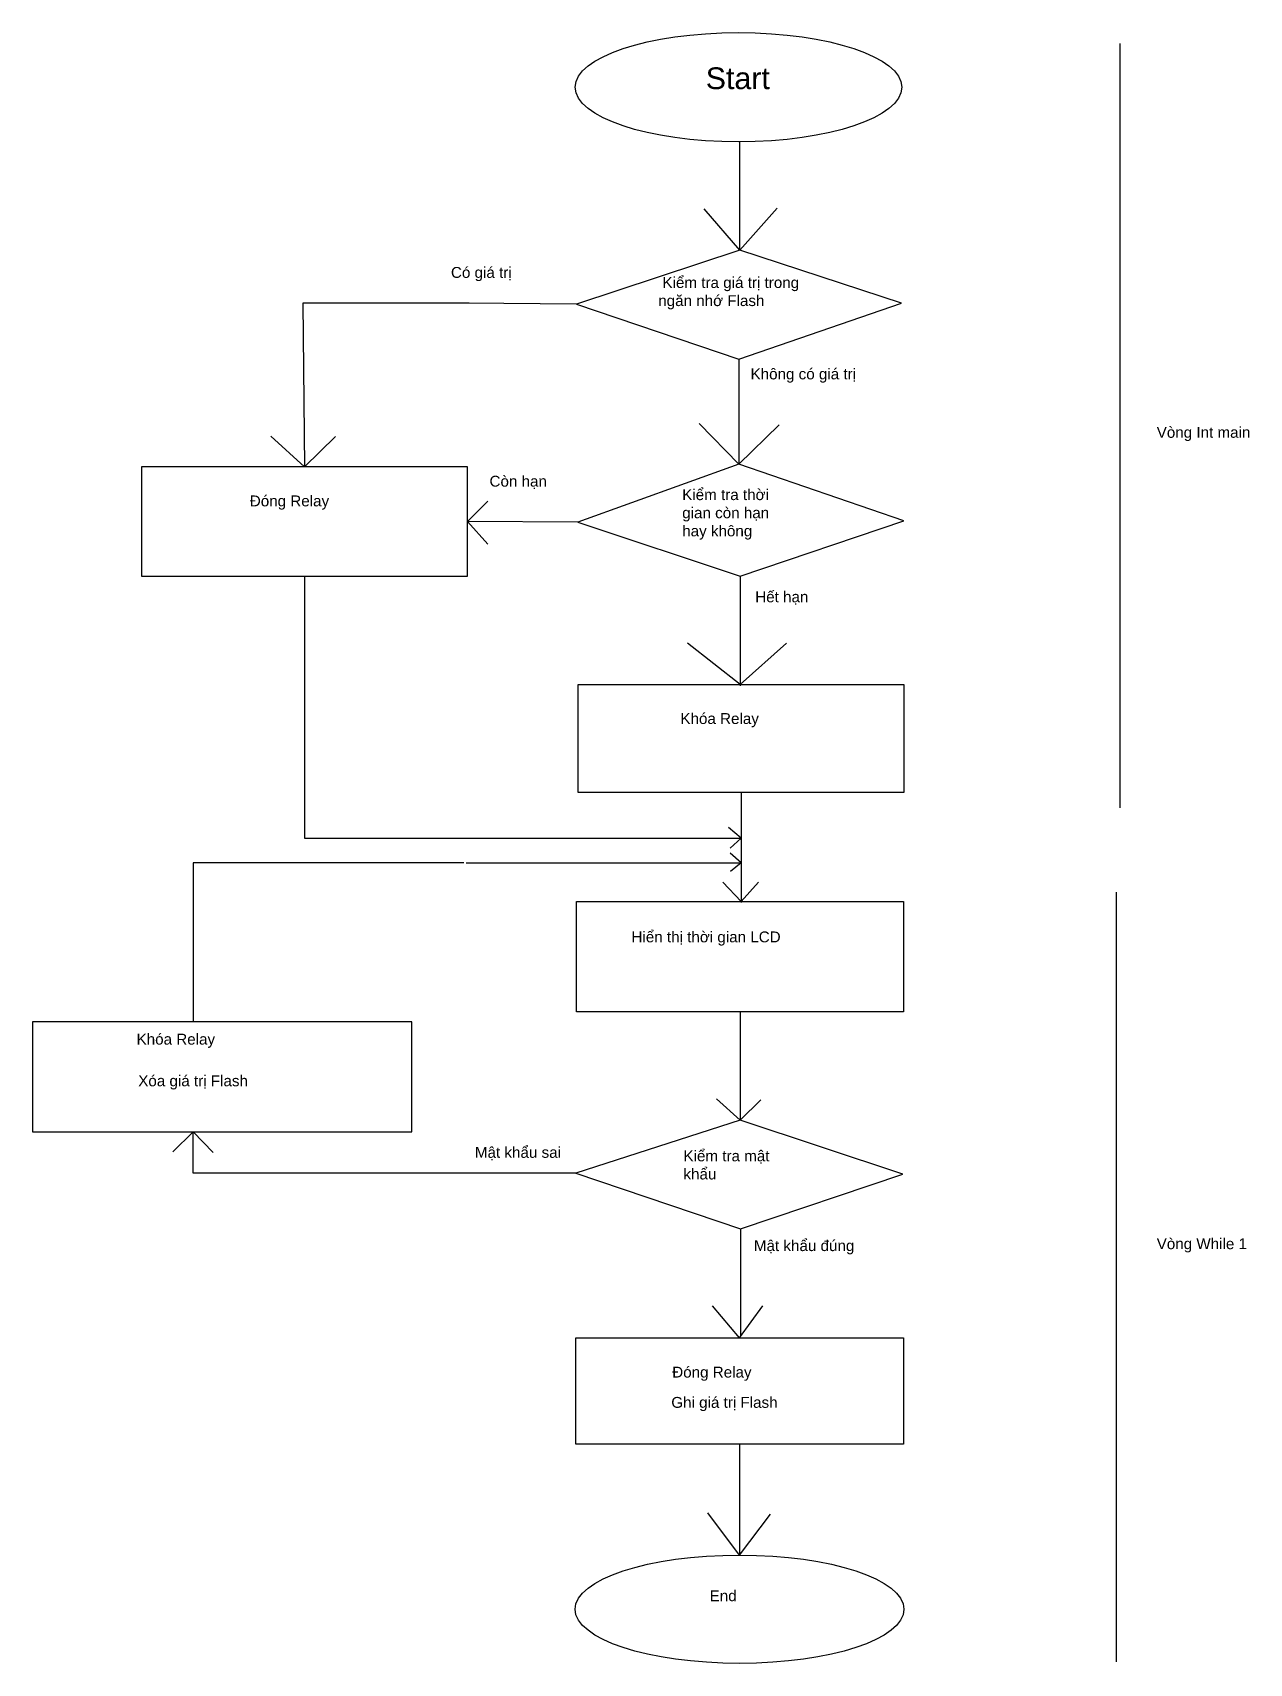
# Model space of a CAD drawing. Header units: millimetres. Extents: x 5506 to 11104, y 554 to 8055.
import ezdxf

# ---------------------------------------------------------------- set-up
doc = ezdxf.new("R2010")
doc.units = ezdxf.units.MM
doc.styles.get("Standard").update_dxf_attribs({"font": 'arial.ttf', "height": 50})

msp = doc.modelspace()

# ---------------------------------------------------------------- linework, layer by layer
for p, q in [((10508.3, 8005.1), (10508.3, 4489.1)), ((8760.3, 7052.4), (8760.3, 7552.9)), ((8760.3, 7055.1), (8595.7, 7245.1)), ((8760.3, 7055.1), (8931.1, 7247.8)), ((8760.3, 7055.1), (8008.5, 6806.3)), ((9503.7, 6811.3), (8760.3, 7055.1)), ((7514.2, 6809.9), (6748.9, 6809.9)), ((6748.9, 6809.9), (6756.8, 6058.4)), ((8008.5, 6806.3), (7507, 6810)), ((8008.5, 6806.3), (8755.2, 6552.5)), ((8755.2, 6552.5), (9503.7, 6811.3)), ((8755.2, 6552.5), (8755.2, 6070.2)), ((8755.2, 6070.2), (8572.4, 6257)), ((8755.2, 6070.2), (8940.5, 6251.6)), ((6756.8, 6058.4), (6601.2, 6199.5)), ((6756.8, 6058.4), (6899.1, 6197.5)), ((8755.2, 6070.2), (8014.3, 5804.1)), ((9513.7, 5809.2), (8755.2, 6070.2)), ((7507, 5806.7), (7600, 5900.6)), ((8014.3, 5804.1), (7507, 5806.7)), ((7507, 5806.7), (7600, 5702.4)), ((8014.3, 5804.1), (8761.3, 5554.6)), ((8761.3, 5554.6), (9513.7, 5809.2)), ((8761.3, 5554.6), (8761.3, 5050.9)), ((8761.3, 5056.1), (8519.2, 5247.2)), ((8761.3, 5056.1), (8974.5, 5247.2)), ((8765.5, 4559.4), (8765.5, 4054)), ((8765.5, 4349.4), (8707.1, 4398.7)), ((8765.5, 4349.4), (8715.2, 4303.4)), ((8765.5, 4236.4), (8715.7, 4280.4)), ((7490.6, 4236.4), (6245.2, 4236.4)), ((6245.2, 4236.4), (6245.2, 3504.7)), ((7499.9, 4236.4), (8765.5, 4236.4)), ((8765.5, 4236.4), (8716.3, 4196.1)), ((8765.5, 4058.1), (8681.8, 4147.2)), ((8765.5, 4058.1), (8846.2, 4148.2)), ((10491, 4101.9), (10491, 561)), ((8760.5, 3550.7), (8760.5, 3052.5)), ((8760.5, 3052.5), (8652.2, 3151.1)), ((8760.5, 3052.5), (8856.5, 3146)), ((8760.5, 3052.5), (8005.8, 2808.4)), ((9510.3, 2804.2), (8760.5, 3052.5)), ((6245.2, 2998.8), (6151.1, 2906.6)), ((6245.2, 2808.4), (6245.2, 2998.8)), ((6245.2, 2998.8), (6335.9, 2903.6)), ((7508.2, 2808.4), (6245.2, 2808.4)), ((8005.8, 2808.4), (7499.9, 2808.4)), ((8005.8, 2808.4), (8763.2, 2553.6)), ((8763.2, 2553.6), (9510.3, 2804.2)), ((8763.2, 2553.6), (8763.2, 2060.9)), ((8758.7, 2052.3), (8633.4, 2198.5)), ((8758.7, 2052.3), (8865.5, 2198.3)), ((8758.7, 1562.2), (8758.7, 1051.9)), ((8758.7, 1052.7), (8612, 1247.6)), ((8758.7, 1052.7), (8900.6, 1240.9))]:
    msp.add_line(p, q)
for points in [[(7507, 6058.4), (6006.7, 6058.4), (6006.7, 5555), (7507, 5555)], [(8016, 5056.1), (9514.9, 5056.1), (9514.9, 4559.4), (8016, 4559.4)], [(8008.5, 4058.1), (9512.6, 4058.1), (9512.6, 3550.7), (8008.5, 3550.7)], [(7250.1, 3504.7), (5505.9, 3504.7), (5505.9, 2998.8), (7250.1, 2998.8)], [(8005.2, 2052.3), (9512.2, 2052.3), (9512.2, 1562.2), (8005.2, 1562.2)]]:
    msp.add_lwpolyline(points, close=True)
msp.add_lwpolyline([(6756.8, 5555), (6756.8, 4349.4), (8765.5, 4349.4)])
for centre, major_axis, ratio in [((8753.4, 7803.9), (751.1, 0), 0.334303), ((8758.3, 803.5), (756.5, 0), 0.329319)]:
    msp.add_ellipse(centre, major_axis=major_axis, ratio=ratio)

# ---------------------------------------------------------------- texts
at = {"attachment_point": 1}
for s, width, gutter_width, insert, char_height in [('Start', 752.319, 500, (8602.8, 7895.1), 100), ('Có giá trị', 571.66, 250, (7430.6, 6977), 50), (' Kiểm tra giá trị trong\\Pngăn nhớ Flash', 745.073, 250, (8384.4, 6930.7), 50), ('Không có giá trị', 644.357, 250, (8809, 6510.2), 50), ('Vòng Int main', 698.275, 250, (10677.6, 6241.6), 50), ('Còn hạn', 356.569, 250, (7608, 6016.8), 50), ('Đóng Relay', 580.045, 250, (6505.2, 5926.1), 50), ('Kiểm tra thời gian còn hạn hay không', 505.254, 250, (8494.6, 5954.9), 50), ('Hết hạn', 447.996, 250, (8830.5, 5485), 50), ('Khóa Relay', 608.963, 250, (8486.3, 4925.2), 50), ('Hiển thị thời gian LCD', 996.169, 250, (8261.2, 3920.8), 50), ('Khóa Relay', 819.814, 250, (5984.3, 3450.5), 50), ('Xóa giá trị Flash', 834.949, 250, (5991.9, 3258.9), 50), ('Mật khẩu sai', 616.222, 250, (7540.9, 2929.8), 50), ('Kiểm tra mật khẩu', 504.389, 250, (8500.4, 2913.7), 50), ('Mật khẩu đúng', 536.341, 250, (8824.5, 2500.8), 50), ('Vòng While 1', 728.148, 250, (10677.6, 2509.6), 50), ('Đóng Relay', 639.247, 250, (8448.7, 1919.1), 50), ('Ghi giá trị Flash', 639.804, 250, (8444.3, 1779.9), 50), ('End', 319.974, 250, (8620.8, 890.5), 50)]:
    msp.add_mtext_dynamic_manual_height_columns(s, width=width, gutter_width=gutter_width, heights=[0], dxfattribs=dict(at, insert=insert, char_height=char_height))

doc.saveas('drawing.dxf')
